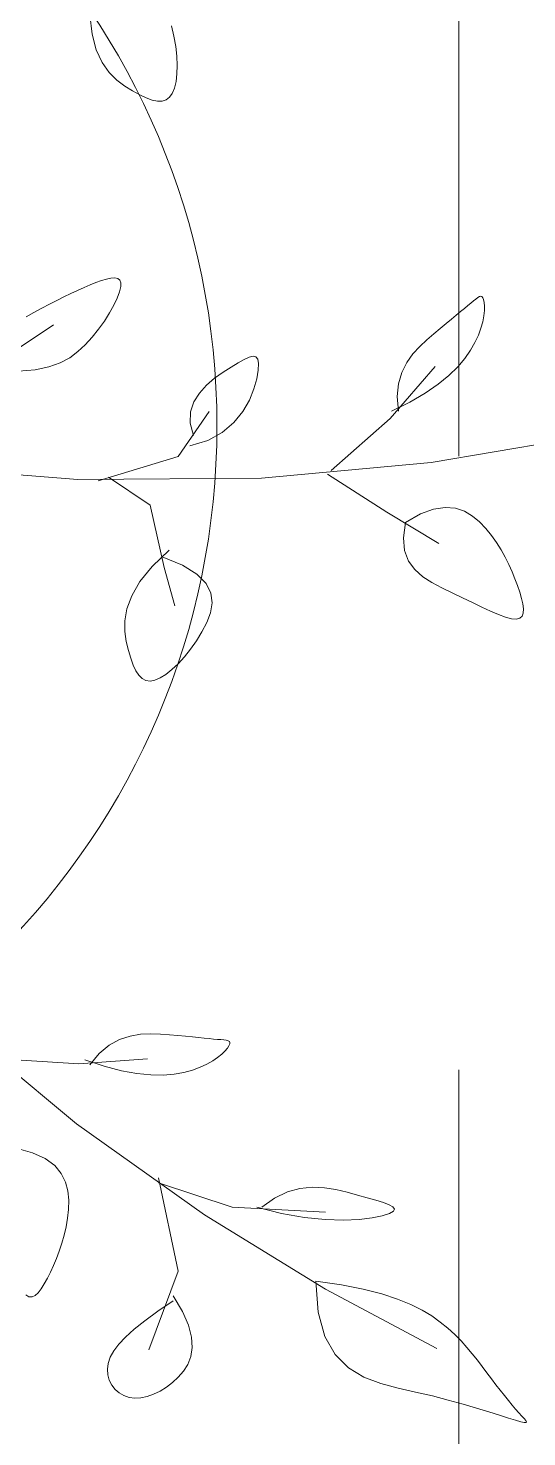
# Model space of a CAD drawing. Header units: centimetres. Extents: x -26724 to 60145, y -23645 to 6771.
# Drawn here: x -14861.1 to -14840.8, y 1948.9 to 2006.3 of the extents above; entities that cross this region are included whole.
import ezdxf

# ---------------------------------------------------------------- set-up
doc = ezdxf.new("R2010")
doc.units = ezdxf.units.CM
for name, pattern in [('AUSGEZOGEN', [0]), ('DALEKOVOD_VN', [5, 2.5, -2.5]), ('PUNKT2_S9', [0.35, 0.15, -0.1, 0, -0.1])]:
    doc.linetypes.add(name, pattern=pattern)
doc.layers.add('3.IZGLED 2', color=7, linetype='Continuous', lineweight=9, true_color=0x4a4a4a)
doc.layers.add('Moebel', color=252, linetype='PUNKT2_S9', lineweight=13)

# ---------------------------------------------------------------- blocks, each defined once
blk = doc.blocks.new('ggggt')
at = {"layer": 'Moebel', "color": 91, "linetype": 'AUSGEZOGEN', "lineweight": 18, "transparency": 33554687}
for p, q in [((1592.857, 2006.872, 13.5), (1592.943, 2006.08, 13.5)), ((1596.277, 2005.997, 13.5), (1596.178, 2006.415, 13.5)), ((1592.943, 2006.08, 13.5), (1593.114, 2005.438, 13.5)), ((1596.348, 2005.585, 13.5), (1596.277, 2005.997, 13.5)), ((1593.114, 2005.438, 13.5), (1593.352, 2004.924, 13.5)), ((1596.391, 2005.186, 13.5), (1596.348, 2005.585, 13.5)), ((1596.408, 2004.809, 13.5), (1596.391, 2005.186, 13.5)), ((1593.352, 2004.924, 13.5), (1593.637, 2004.519, 13.5)), ((1593.637, 2004.519, 13.5), (1593.951, 2004.204, 13.5)), ((1596.361, 2004.149, 13.5), (1596.397, 2004.461, 13.5)), ((1596.397, 2004.461, 13.5), (1596.408, 2004.809, 13.5)), ((1593.951, 2004.204, 13.5), (1594.276, 2003.96, 13.5)), ((1594.276, 2003.96, 13.5), (1594.593, 2003.766, 13.5)), ((1596.211, 2003.666, 13.5), (1596.299, 2003.882, 13.5)), ((1596.299, 2003.882, 13.5), (1596.361, 2004.149, 13.5)), ((1594.593, 2003.766, 13.5), (1594.886, 2003.607, 13.5)), ((1594.886, 2003.607, 13.5), (1595.153, 2003.483, 13.5)), ((1595.153, 2003.483, 13.5), (1595.394, 2003.397, 13.5)), ((1595.394, 2003.397, 13.5), (1595.609, 2003.354, 13.5)), ((1595.609, 2003.354, 13.5), (1595.798, 2003.355, 13.5)), ((1595.798, 2003.355, 13.5), (1595.961, 2003.405, 13.5)), ((1595.961, 2003.405, 13.5), (1596.099, 2003.508, 13.5)), ((1596.099, 2003.508, 13.5), (1596.211, 2003.666, 13.5)), ((1592.618, 1995.761, 13.5), (1592.867, 1995.868, 13.5)), ((1592.867, 1995.868, 13.5), (1593.103, 1995.963, 13.5)), ((1593.103, 1995.963, 13.5), (1593.325, 1996.044, 13.5)), ((1593.325, 1996.044, 13.5), (1593.53, 1996.106, 13.5)), ((1593.53, 1996.106, 13.5), (1593.712, 1996.144, 13.5)), ((1593.712, 1996.144, 13.5), (1593.866, 1996.154, 13.5)), ((1593.866, 1996.154, 13.5), (1593.989, 1996.129, 13.5)), ((1593.989, 1996.129, 13.5), (1594.075, 1996.065, 13.5)), ((1594.075, 1996.065, 13.5), (1594.119, 1995.956, 13.5)), ((1594.119, 1995.956, 13.5), (1594.117, 1995.797, 13.5)), ((1591.51, 1995.23, 13.5), (1591.803, 1995.376, 13.5)), ((1591.803, 1995.376, 13.5), (1592.085, 1995.514, 13.5)), ((1592.085, 1995.514, 13.5), (1592.357, 1995.643, 13.5)), ((1592.357, 1995.643, 13.5), (1592.618, 1995.761, 13.5)), ((1593.969, 1995.329, 13.5), (1593.83, 1995.038, 13.5)), ((1594.066, 1995.586, 13.5), (1593.969, 1995.329, 13.5)), ((1594.117, 1995.797, 13.5), (1594.066, 1995.586, 13.5)), ((1608.467, 1995.216, 13.5), (1608.56, 1995.292, 13.5)), ((1608.56, 1995.292, 13.5), (1608.64, 1995.352, 13.5)), ((1608.64, 1995.352, 13.5), (1608.707, 1995.39, 13.5)), ((1608.707, 1995.39, 13.5), (1608.764, 1995.403, 13.5)), ((1608.764, 1995.403, 13.5), (1608.81, 1995.389, 13.5)), ((1608.81, 1995.389, 13.5), (1608.848, 1995.345, 13.5)), ((1608.848, 1995.345, 13.5), (1608.878, 1995.266, 13.5)), ((1608.878, 1995.266, 13.5), (1608.901, 1995.15, 13.5)), ((1590.261, 1994.562, 13.5), (1590.582, 1994.748, 13.5)), ((1590.582, 1994.748, 13.5), (1590.899, 1994.916, 13.5)), ((1590.899, 1994.916, 13.5), (1591.209, 1995.076, 13.5)), ((1591.209, 1995.076, 13.5), (1591.51, 1995.23, 13.5)), ((1593.654, 1994.723, 13.5), (1593.445, 1994.394, 13.5)), ((1593.83, 1995.038, 13.5), (1593.654, 1994.723, 13.5)), ((1607.765, 1994.633, 13.5), (1607.94, 1994.777, 13.5)), ((1607.94, 1994.777, 13.5), (1608.097, 1994.906, 13.5)), ((1608.097, 1994.906, 13.5), (1608.237, 1995.022, 13.5)), ((1608.237, 1995.022, 13.5), (1608.36, 1995.125, 13.5)), ((1608.36, 1995.125, 13.5), (1608.467, 1995.216, 13.5)), ((1608.91, 1994.817, 13.5), (1608.888, 1994.605, 13.5)), ((1608.901, 1995.15, 13.5), (1608.913, 1995, 13.5)), ((1608.913, 1995, 13.5), (1608.91, 1994.817, 13.5)), ((1586.398, 1990.917, 13.5), (1591.382, 1994.237, 13.5)), ((1593.445, 1994.394, 13.5), (1593.208, 1994.062, 13.5)), ((1607.113, 1994.095, 13.5), (1607.352, 1994.293, 13.5)), ((1607.352, 1994.293, 13.5), (1607.569, 1994.472, 13.5)), ((1607.569, 1994.472, 13.5), (1607.765, 1994.633, 13.5)), ((1608.842, 1994.367, 13.5), (1608.77, 1994.105, 13.5)), ((1608.888, 1994.605, 13.5), (1608.842, 1994.367, 13.5)), ((1592.948, 1993.737, 13.5), (1592.669, 1993.429, 13.5)), ((1593.208, 1994.062, 13.5), (1592.948, 1993.737, 13.5)), ((1606.279, 1993.363, 13.5), (1606.568, 1993.634, 13.5)), ((1606.568, 1993.634, 13.5), (1606.852, 1993.876, 13.5)), ((1606.852, 1993.876, 13.5), (1607.113, 1994.095, 13.5)), ((1608.666, 1993.822, 13.5), (1608.526, 1993.521, 13.5)), ((1608.77, 1994.105, 13.5), (1608.666, 1993.822, 13.5)), ((1592.371, 1993.147, 13.5), (1592.039, 1992.9, 13.5)), ((1592.669, 1993.429, 13.5), (1592.371, 1993.147, 13.5)), ((1605.753, 1992.704, 13.5), (1606.001, 1993.055, 13.5)), ((1606.001, 1993.055, 13.5), (1606.279, 1993.363, 13.5)), ((1608.346, 1993.204, 13.5), (1608.115, 1992.874, 13.5)), ((1608.526, 1993.521, 13.5), (1608.346, 1993.204, 13.5)), ((1590.625, 1992.413, 13.5), (1589.946, 1992.355, 13.5)), ((1591.186, 1992.526, 13.5), (1590.625, 1992.413, 13.5)), ((1591.65, 1992.691, 13.5), (1591.186, 1992.526, 13.5)), ((1592.039, 1992.9, 13.5), (1591.65, 1992.691, 13.5)), ((1598.274, 1992.306, 13.5), (1598.6, 1992.516, 13.5)), ((1598.6, 1992.516, 13.5), (1598.888, 1992.693, 13.5)), ((1598.888, 1992.693, 13.5), (1599.134, 1992.832, 13.5)), ((1599.134, 1992.832, 13.5), (1599.338, 1992.923, 13.5)), ((1599.338, 1992.923, 13.5), (1599.499, 1992.96, 13.5)), ((1599.499, 1992.96, 13.5), (1599.616, 1992.934, 13.5)), ((1599.616, 1992.934, 13.5), (1599.691, 1992.836, 13.5)), ((1599.708, 1992.397, 13.5), (1599.649, 1992.045, 13.5)), ((1599.691, 1992.836, 13.5), (1599.721, 1992.66, 13.5)), ((1599.721, 1992.66, 13.5), (1599.708, 1992.397, 13.5)), ((1605.073, 1990.424, 13.5), (1606.911, 1992.544, 13.5)), ((1605.553, 1992.302, 13.5), (1605.753, 1992.704, 13.5)), ((1607.826, 1992.532, 13.5), (1607.466, 1992.181, 13.5)), ((1608.115, 1992.874, 13.5), (1607.826, 1992.532, 13.5)), ((1597.604, 1991.781, 13.5), (1597.933, 1992.062, 13.5)), ((1597.933, 1992.062, 13.5), (1598.274, 1992.306, 13.5)), ((1599.649, 1992.045, 13.5), (1599.533, 1991.626, 13.5)), ((1605.366, 1991.316, 13.5), (1605.418, 1991.842, 13.5)), ((1605.418, 1991.842, 13.5), (1605.553, 1992.302, 13.5)), ((1607.466, 1992.181, 13.5), (1607.027, 1991.822, 13.5)), ((1597.087, 1991.1, 13.5), (1597.313, 1991.462, 13.5)), ((1597.313, 1991.462, 13.5), (1597.604, 1991.781, 13.5)), ((1599.533, 1991.626, 13.5), (1599.347, 1991.169, 13.5)), ((1605.416, 1990.718, 13.5), (1605.366, 1991.316, 13.5)), ((1606.498, 1991.457, 13.5), (1605.87, 1991.088, 13.5)), ((1607.027, 1991.822, 13.5), (1606.498, 1991.457, 13.5)), ((1596.445, 1988.875, 13.5), (1597.716, 1990.713, 13.5)), ((1596.939, 1990.239, 13.5), (1596.954, 1990.693, 13.5)), ((1596.954, 1990.693, 13.5), (1597.087, 1991.1, 13.5)), ((1599.079, 1990.703, 13.5), (1598.716, 1990.255, 13.5)), ((1599.347, 1991.169, 13.5), (1599.079, 1990.703, 13.5)), ((1605.87, 1991.088, 13.5), (1605.133, 1990.718, 13.5)), ((1597.07, 1989.735, 13.5), (1596.939, 1990.239, 13.5)), ((1598.716, 1990.255, 13.5), (1598.245, 1989.855, 13.5)), ((1602.67, 1988.304, 13.5), (1605.073, 1990.424, 13.5)), ((1597.653, 1989.53, 13.5), (1596.929, 1989.31, 13.5)), ((1598.245, 1989.855, 13.5), (1597.653, 1989.53, 13.5)), ((1606.745, 1988.633, 13.5), (1613.035, 1989.694, 13.5)), ((1584.368, 1988.582, 13.5), (1592.364, 1987.935, 13.5)), ((1593.192, 1987.887, 13.5), (1596.445, 1988.875, 13.5)), ((1599.839, 1988, 13.5), (1606.745, 1988.633, 13.5)), ((1592.364, 1987.935, 13.5), (1599.839, 1988, 13.5)), ((1593.616, 1988.028, 13.5), (1595.315, 1986.895, 13.5)), ((1602.529, 1988.162, 13.5), (1604.935, 1986.604, 13.5)), ((1595.315, 1986.895, 13.5), (1595.883, 1984.348, 13.5)), ((1606.304, 1986.535, 13.5), (1606.838, 1986.733, 13.5)), ((1606.838, 1986.733, 13.5), (1607.311, 1986.804, 13.5)), ((1607.311, 1986.804, 13.5), (1607.729, 1986.768, 13.5)), ((1607.729, 1986.768, 13.5), (1608.097, 1986.644, 13.5)), ((1604.935, 1986.604, 13.5), (1607.058, 1985.329, 13.5)), ((1605.617, 1985.561, 13.5), (1605.703, 1986.19, 13.5)), ((1605.703, 1986.19, 13.5), (1606.304, 1986.535, 13.5)), ((1605.703, 1986.19, 13.5), (1605.703, 1986.19, 13.5)), ((1608.097, 1986.644, 13.5), (1608.423, 1986.452, 13.5)), ((1608.423, 1986.452, 13.5), (1608.712, 1986.211, 13.5)), ((1608.712, 1986.211, 13.5), (1608.969, 1985.94, 13.5)), ((1605.664, 1985.041, 13.5), (1605.617, 1985.561, 13.5)), ((1608.969, 1985.94, 13.5), (1609.2, 1985.657, 13.5)), ((1609.2, 1985.657, 13.5), (1609.407, 1985.366, 13.5)), ((1596.083, 1985.067, 13.5), (1595.393, 1984.401, 13.5)), ((1605.823, 1984.615, 13.5), (1605.664, 1985.041, 13.5)), ((1609.407, 1985.366, 13.5), (1609.593, 1985.071, 13.5)), ((1609.593, 1985.071, 13.5), (1609.758, 1984.774, 13.5)), ((1595.393, 1984.401, 13.5), (1594.895, 1983.78, 13.5)), ((1596.625, 1984.45, 13.5), (1595.801, 1984.784, 13.5)), ((1597.209, 1984.089, 13.5), (1596.625, 1984.45, 13.5)), ((1606.074, 1984.267, 13.5), (1605.823, 1984.615, 13.5)), ((1609.758, 1984.774, 13.5), (1609.905, 1984.477, 13.5)), ((1609.905, 1984.477, 13.5), (1610.036, 1984.183, 13.5)), ((1595.883, 1984.348, 13.5), (1596.308, 1982.791, 13.5)), ((1597.584, 1983.708, 13.5), (1597.209, 1984.089, 13.5)), ((1606.398, 1983.98, 13.5), (1606.074, 1984.267, 13.5)), ((1606.774, 1983.737, 13.5), (1606.398, 1983.98, 13.5)), ((1610.036, 1984.183, 13.5), (1610.152, 1983.896, 13.5)), ((1610.152, 1983.896, 13.5), (1610.256, 1983.616, 13.5)), ((1594.895, 1983.78, 13.5), (1594.561, 1983.205, 13.5)), ((1597.781, 1983.313, 13.5), (1597.584, 1983.708, 13.5)), ((1597.832, 1982.912, 13.5), (1597.781, 1983.313, 13.5)), ((1607.183, 1983.524, 13.5), (1606.774, 1983.737, 13.5)), ((1607.603, 1983.324, 13.5), (1607.183, 1983.524, 13.5)), ((1608.019, 1983.124, 13.5), (1607.603, 1983.324, 13.5)), ((1610.256, 1983.616, 13.5), (1610.347, 1983.349, 13.5)), ((1610.347, 1983.349, 13.5), (1610.421, 1983.097, 13.5)), ((1594.366, 1982.674, 13.5), (1594.281, 1982.186, 13.5)), ((1594.561, 1983.205, 13.5), (1594.366, 1982.674, 13.5)), ((1597.767, 1982.509, 13.5), (1597.832, 1982.912, 13.5)), ((1608.42, 1982.928, 13.5), (1608.019, 1983.124, 13.5)), ((1608.802, 1982.744, 13.5), (1608.42, 1982.928, 13.5)), ((1609.159, 1982.578, 13.5), (1608.802, 1982.744, 13.5)), ((1610.421, 1983.097, 13.5), (1610.474, 1982.868, 13.5)), ((1610.474, 1982.868, 13.5), (1610.498, 1982.667, 13.5)), ((1610.498, 1982.667, 13.5), (1610.49, 1982.499, 13.5)), ((1594.281, 1982.186, 13.5), (1594.281, 1981.741, 13.5)), ((1597.418, 1981.729, 13.5), (1597.619, 1982.113, 13.5)), ((1597.619, 1982.113, 13.5), (1597.767, 1982.509, 13.5)), ((1609.484, 1982.439, 13.5), (1609.159, 1982.578, 13.5)), ((1609.771, 1982.332, 13.5), (1609.484, 1982.439, 13.5)), ((1610.015, 1982.267, 13.5), (1609.771, 1982.332, 13.5)), ((1610.21, 1982.249, 13.5), (1610.015, 1982.267, 13.5)), ((1610.351, 1982.284, 13.5), (1610.21, 1982.249, 13.5)), ((1610.443, 1982.369, 13.5), (1610.351, 1982.284, 13.5)), ((1610.49, 1982.499, 13.5), (1610.443, 1982.369, 13.5)), ((1594.281, 1981.741, 13.5), (1594.338, 1981.338, 13.5)), ((1597.193, 1981.364, 13.5), (1597.418, 1981.729, 13.5)), ((1594.338, 1981.338, 13.5), (1594.425, 1980.977, 13.5)), ((1594.425, 1980.977, 13.5), (1594.52, 1980.658, 13.5)), ((1596.7, 1980.71, 13.5), (1596.951, 1981.022, 13.5)), ((1596.951, 1981.022, 13.5), (1597.193, 1981.364, 13.5)), ((1594.52, 1980.658, 13.5), (1594.621, 1980.381, 13.5)), ((1594.621, 1980.381, 13.5), (1594.731, 1980.15, 13.5)), ((1596.192, 1980.193, 13.5), (1596.445, 1980.432, 13.5)), ((1596.445, 1980.432, 13.5), (1596.7, 1980.71, 13.5)), ((1594.731, 1980.15, 13.5), (1594.851, 1979.967, 13.5)), ((1594.851, 1979.967, 13.5), (1594.986, 1979.835, 13.5)), ((1594.986, 1979.835, 13.5), (1595.137, 1979.755, 13.5)), ((1595.498, 1979.762, 13.5), (1595.713, 1979.853, 13.5)), ((1595.713, 1979.853, 13.5), (1595.946, 1979.998, 13.5)), ((1595.946, 1979.998, 13.5), (1596.192, 1980.193, 13.5)), ((1595.137, 1979.755, 13.5), (1595.307, 1979.73, 13.5)), ((1595.307, 1979.73, 13.5), (1595.498, 1979.762, 13.5)), ((1586.986, 1966.12, 13.5), (1592.317, 1961.684, 13.5)), ((1593.239, 1964.556, 13.5), (1593.647, 1964.891, 13.5)), ((1593.647, 1964.891, 13.5), (1594.068, 1965.121, 13.5)), ((1594.068, 1965.121, 13.5), (1594.494, 1965.264, 13.5)), ((1594.494, 1965.264, 13.5), (1594.918, 1965.337, 13.5)), ((1594.918, 1965.337, 13.5), (1595.332, 1965.358, 13.5)), ((1595.332, 1965.358, 13.5), (1595.729, 1965.345, 13.5)), ((1595.729, 1965.345, 13.5), (1596.1, 1965.316, 13.5)), ((1596.1, 1965.316, 13.5), (1596.44, 1965.286, 13.5)), ((1596.44, 1965.286, 13.5), (1596.749, 1965.257, 13.5)), ((1596.749, 1965.257, 13.5), (1597.028, 1965.23, 13.5)), ((1597.028, 1965.23, 13.5), (1597.28, 1965.205, 13.5)), ((1597.28, 1965.205, 13.5), (1597.507, 1965.183, 13.5)), ((1597.507, 1965.183, 13.5), (1597.709, 1965.163, 13.5)), ((1597.709, 1965.163, 13.5), (1597.889, 1965.146, 13.5)), ((1597.889, 1965.146, 13.5), (1598.049, 1965.132, 13.5)), ((1598.049, 1965.132, 13.5), (1598.189, 1965.121, 13.5)), ((1598.189, 1965.121, 13.5), (1598.309, 1965.109, 13.5)), ((1598.309, 1965.109, 13.5), (1598.407, 1965.095, 13.5)), ((1598.407, 1965.095, 13.5), (1598.482, 1965.074, 13.5)), ((1598.515, 1964.865, 13.5), (1598.45, 1964.768, 13.5)), ((1598.482, 1965.074, 13.5), (1598.532, 1965.044, 13.5)), ((1598.55, 1964.943, 13.5), (1598.515, 1964.865, 13.5)), ((1598.532, 1965.044, 13.5), (1598.555, 1965.001, 13.5)), ((1598.555, 1965.001, 13.5), (1598.55, 1964.943, 13.5)), ((1589.203, 1964.332, 13.5), (1592.401, 1964.132, 13.5)), ((1592.401, 1964.132, 13.5), (1595.2, 1964.332, 13.5)), ((1593.435, 1964.039, 13.5), (1592.651, 1964.298, 13.5)), ((1592.851, 1964.098, 13.5), (1593.239, 1964.556, 13.5)), ((1598.055, 1964.392, 13.5), (1597.855, 1964.255, 13.5)), ((1598.22, 1964.526, 13.5), (1598.055, 1964.392, 13.5)), ((1598.352, 1964.653, 13.5), (1598.22, 1964.526, 13.5)), ((1598.45, 1964.768, 13.5), (1598.352, 1964.653, 13.5)), ((1594.14, 1963.855, 13.5), (1593.435, 1964.039, 13.5)), ((1594.771, 1963.739, 13.5), (1594.14, 1963.855, 13.5)), ((1595.336, 1963.683, 13.5), (1594.771, 1963.739, 13.5)), ((1596.285, 1963.714, 13.5), (1595.838, 1963.677, 13.5)), ((1596.681, 1963.784, 13.5), (1596.285, 1963.714, 13.5)), ((1597.033, 1963.881, 13.5), (1596.681, 1963.784, 13.5)), ((1597.344, 1963.995, 13.5), (1597.033, 1963.881, 13.5)), ((1597.618, 1964.122, 13.5), (1597.344, 1963.995, 13.5)), ((1597.855, 1964.255, 13.5), (1597.618, 1964.122, 13.5)), ((1595.838, 1963.677, 13.5), (1595.336, 1963.683, 13.5)), ((1592.317, 1961.684, 13.5), (1597.514, 1957.986, 13.5)), ((1589.853, 1960.694, 13.5), (1590.521, 1960.512, 13.5)), ((1590.521, 1960.512, 13.5), (1591.039, 1960.275, 13.5)), ((1591.039, 1960.275, 13.5), (1591.424, 1959.99, 13.5)), ((1591.424, 1959.99, 13.5), (1591.694, 1959.669, 13.5)), ((1591.694, 1959.669, 13.5), (1591.867, 1959.321, 13.5)), ((1591.867, 1959.321, 13.5), (1591.961, 1958.955, 13.5)), ((1595.65, 1959.492, 13.5), (1596.45, 1955.687, 13.5)), ((1595.65, 1959.292, 13.5), (1598.649, 1958.291, 13.5)), ((1591.961, 1958.955, 13.5), (1591.995, 1958.58, 13.5)), ((1591.995, 1958.58, 13.5), (1591.985, 1958.207, 13.5)), ((1599.848, 1958.291, 13.5), (1600.372, 1958.669, 13.5)), ((1600.372, 1958.669, 13.5), (1600.893, 1958.918, 13.5)), ((1600.893, 1958.918, 13.5), (1601.406, 1959.056, 13.5)), ((1601.406, 1959.056, 13.5), (1601.91, 1959.104, 13.5)), ((1601.91, 1959.104, 13.5), (1602.399, 1959.082, 13.5)), ((1602.399, 1959.082, 13.5), (1602.87, 1959.009, 13.5)), ((1602.87, 1959.009, 13.5), (1603.32, 1958.905, 13.5)), ((1603.32, 1958.905, 13.5), (1603.746, 1958.791, 13.5)), ((1603.746, 1958.791, 13.5), (1604.142, 1958.683, 13.5)), ((1604.142, 1958.683, 13.5), (1604.497, 1958.582, 13.5)), ((1604.497, 1958.582, 13.5), (1604.799, 1958.488, 13.5)), ((1591.985, 1958.207, 13.5), (1591.948, 1957.844, 13.5)), ((1597.514, 1957.986, 13.5), (1602.444, 1954.959, 13.5)), ((1598.649, 1958.291, 13.5), (1602.447, 1958.09, 13.5)), ((1600.659, 1958.04, 13.5), (1599.648, 1958.291, 13.5)), ((1601.588, 1957.878, 13.5), (1600.659, 1958.04, 13.5)), ((1605.046, 1958.04, 13.5), (1604.756, 1957.946, 13.5)), ((1604.799, 1958.488, 13.5), (1605.033, 1958.397, 13.5)), ((1605.033, 1958.397, 13.5), (1605.188, 1958.309, 13.5)), ((1605.207, 1958.132, 13.5), (1605.046, 1958.04, 13.5)), ((1605.188, 1958.309, 13.5), (1605.25, 1958.221, 13.5)), ((1605.25, 1958.221, 13.5), (1605.207, 1958.132, 13.5)), ((1591.889, 1957.491, 13.5), (1591.812, 1957.151, 13.5)), ((1591.948, 1957.844, 13.5), (1591.889, 1957.491, 13.5)), ((1602.428, 1957.793, 13.5), (1601.588, 1957.878, 13.5)), ((1603.171, 1957.771, 13.5), (1602.428, 1957.793, 13.5)), ((1603.812, 1957.798, 13.5), (1603.171, 1957.771, 13.5)), ((1604.343, 1957.861, 13.5), (1603.812, 1957.798, 13.5)), ((1604.756, 1957.946, 13.5), (1604.343, 1957.861, 13.5)), ((1591.719, 1956.824, 13.5), (1591.613, 1956.51, 13.5)), ((1591.812, 1957.151, 13.5), (1591.719, 1956.824, 13.5)), ((1591.613, 1956.51, 13.5), (1591.498, 1956.21, 13.5)), ((1591.377, 1955.925, 13.5), (1591.252, 1955.654, 13.5)), ((1591.498, 1956.21, 13.5), (1591.377, 1955.925, 13.5)), ((1596.45, 1955.687, 13.5), (1595.25, 1952.483, 13.5)), ((1591.002, 1955.17, 13.5), (1590.877, 1954.971, 13.5)), ((1591.127, 1955.4, 13.5), (1591.002, 1955.17, 13.5)), ((1591.252, 1955.654, 13.5), (1591.127, 1955.4, 13.5)), ((1602.047, 1955.287, 13.5), (1603.09, 1955.128, 13.5)), ((1602.145, 1954.017, 13.5), (1602.047, 1955.287, 13.5)), ((1602.047, 1955.287, 13.5), (1602.047, 1955.287, 13.5)), ((1603.09, 1955.128, 13.5), (1603.981, 1954.951, 13.5)), ((1590.378, 1954.645, 13.5), (1590.253, 1954.72, 13.5)), ((1590.502, 1954.64, 13.5), (1590.378, 1954.645, 13.5)), ((1590.627, 1954.698, 13.5), (1590.502, 1954.64, 13.5)), ((1590.752, 1954.811, 13.5), (1590.627, 1954.698, 13.5)), ((1590.877, 1954.971, 13.5), (1590.752, 1954.811, 13.5)), ((1596.25, 1954.686, 13.5), (1596.627, 1954.051, 13.5)), ((1602.444, 1954.959, 13.5), (1606.972, 1952.534, 13.5)), ((1603.981, 1954.951, 13.5), (1604.739, 1954.759, 13.5)), ((1604.739, 1954.759, 13.5), (1605.379, 1954.553, 13.5)), ((1605.379, 1954.553, 13.5), (1605.919, 1954.334, 13.5)), ((1595.098, 1953.672, 13.5), (1595.626, 1954.058, 13.5)), ((1595.626, 1954.058, 13.5), (1596.25, 1954.486, 13.5)), ((1596.627, 1954.051, 13.5), (1596.871, 1953.494, 13.5)), ((1602.42, 1953.034, 13.5), (1602.145, 1954.017, 13.5)), ((1605.919, 1954.334, 13.5), (1606.376, 1954.104, 13.5)), ((1606.376, 1954.104, 13.5), (1606.768, 1953.865, 13.5)), ((1594.661, 1953.322, 13.5), (1595.098, 1953.672, 13.5)), ((1596.871, 1953.494, 13.5), (1596.998, 1953.006, 13.5)), ((1606.768, 1953.865, 13.5), (1607.111, 1953.618, 13.5)), ((1607.111, 1953.618, 13.5), (1607.421, 1953.365, 13.5)), ((1594.031, 1952.71, 13.5), (1594.307, 1953.003, 13.5)), ((1594.307, 1953.003, 13.5), (1594.661, 1953.322, 13.5)), ((1596.998, 1953.006, 13.5), (1597.024, 1952.581, 13.5)), ((1602.841, 1952.294, 13.5), (1602.42, 1953.034, 13.5)), ((1607.421, 1953.365, 13.5), (1607.703, 1953.107, 13.5)), ((1607.703, 1953.107, 13.5), (1607.961, 1952.846, 13.5)), ((1607.961, 1952.846, 13.5), (1608.198, 1952.584, 13.5)), ((1593.684, 1952.18, 13.5), (1593.825, 1952.437, 13.5)), ((1593.825, 1952.437, 13.5), (1594.031, 1952.71, 13.5)), ((1597.024, 1952.581, 13.5), (1596.966, 1952.212, 13.5)), ((1603.38, 1951.755, 13.5), (1602.841, 1952.294, 13.5)), ((1608.198, 1952.584, 13.5), (1608.418, 1952.321, 13.5)), ((1608.418, 1952.321, 13.5), (1608.625, 1952.06, 13.5)), ((1593.57, 1951.692, 13.5), (1593.601, 1951.933, 13.5)), ((1593.586, 1951.461, 13.5), (1593.57, 1951.692, 13.5)), ((1593.601, 1951.933, 13.5), (1593.684, 1952.18, 13.5)), ((1596.84, 1951.891, 13.5), (1596.662, 1951.611, 13.5)), ((1596.966, 1952.212, 13.5), (1596.84, 1951.891, 13.5)), ((1604.006, 1951.376, 13.5), (1603.38, 1951.755, 13.5)), ((1608.625, 1952.06, 13.5), (1608.821, 1951.802, 13.5)), ((1608.821, 1951.802, 13.5), (1609.01, 1951.549, 13.5)), ((1593.646, 1951.244, 13.5), (1593.586, 1951.461, 13.5)), ((1593.745, 1951.046, 13.5), (1593.646, 1951.244, 13.5)), ((1596.216, 1951.147, 13.5), (1595.969, 1950.958, 13.5)), ((1596.45, 1951.365, 13.5), (1596.216, 1951.147, 13.5)), ((1596.662, 1951.611, 13.5), (1596.45, 1951.365, 13.5)), ((1604.689, 1951.112, 13.5), (1604.006, 1951.376, 13.5)), ((1605.401, 1950.923, 13.5), (1604.689, 1951.112, 13.5)), ((1609.01, 1951.549, 13.5), (1609.196, 1951.302, 13.5)), ((1609.196, 1951.302, 13.5), (1609.377, 1951.063, 13.5)), ((1593.879, 1950.873, 13.5), (1593.745, 1951.046, 13.5)), ((1594.044, 1950.729, 13.5), (1593.879, 1950.873, 13.5)), ((1594.236, 1950.619, 13.5), (1594.044, 1950.729, 13.5)), ((1594.451, 1950.548, 13.5), (1594.236, 1950.619, 13.5)), ((1594.684, 1950.519, 13.5), (1594.451, 1950.548, 13.5)), ((1594.932, 1950.532, 13.5), (1594.684, 1950.519, 13.5)), ((1595.189, 1950.585, 13.5), (1594.932, 1950.532, 13.5)), ((1595.45, 1950.675, 13.5), (1595.189, 1950.585, 13.5)), ((1595.712, 1950.8, 13.5), (1595.45, 1950.675, 13.5)), ((1595.969, 1950.958, 13.5), (1595.712, 1950.8, 13.5)), ((1606.112, 1950.765, 13.5), (1605.401, 1950.923, 13.5)), ((1606.795, 1950.604, 13.5), (1606.112, 1950.765, 13.5)), ((1607.44, 1950.437, 13.5), (1606.795, 1950.604, 13.5)), ((1609.377, 1951.063, 13.5), (1609.553, 1950.835, 13.5)), ((1609.553, 1950.835, 13.5), (1609.722, 1950.619, 13.5)), ((1609.722, 1950.619, 13.5), (1609.884, 1950.416, 13.5)), ((1608.042, 1950.27, 13.5), (1607.44, 1950.437, 13.5)), ((1608.594, 1950.108, 13.5), (1608.042, 1950.27, 13.5)), ((1609.089, 1949.956, 13.5), (1608.594, 1950.108, 13.5)), ((1609.523, 1949.819, 13.5), (1609.089, 1949.956, 13.5)), ((1609.884, 1950.416, 13.5), (1610.036, 1950.23, 13.5)), ((1610.036, 1950.23, 13.5), (1610.179, 1950.062, 13.5)), ((1610.179, 1950.062, 13.5), (1610.31, 1949.914, 13.5)), ((1609.887, 1949.703, 13.5), (1609.523, 1949.819, 13.5)), ((1610.176, 1949.613, 13.5), (1609.887, 1949.703, 13.5)), ((1610.387, 1949.554, 13.5), (1610.176, 1949.613, 13.5)), ((1610.31, 1949.914, 13.5), (1610.427, 1949.787, 13.5)), ((1610.525, 1949.524, 13.5), (1610.387, 1949.554, 13.5)), ((1610.427, 1949.787, 13.5), (1610.523, 1949.684, 13.5)), ((1610.523, 1949.684, 13.5), (1610.59, 1949.604, 13.5)), ((1610.599, 1949.523, 13.5), (1610.525, 1949.524, 13.5)), ((1610.59, 1949.604, 13.5), (1610.618, 1949.551, 13.5)), ((1610.618, 1949.551, 13.5), (1610.599, 1949.523, 13.5))]:
    blk.add_line(p, q, dxfattribs=at)
blk.add_circle((1567.746, 1990.122, 13.5), 30.281, dxfattribs=at)

msp = doc.modelspace()

# ---------------------------------------------------------------- linework, layer by layer
at = {"layer": '3.IZGLED 2', "linetype": 'DALEKOVOD_VN', "ltscale": 10}
msp.add_line((-14843.599, 2213.889, 13.5), (-14843.599, 1643.889, 13.5), dxfattribs=at)
at = {"layer": '3.IZGLED 2', "transparency": 33554687}
msp.add_circle((-14883.589, 1990.122, 13.5), 75, dxfattribs=at)

# ---------------------------------------------------------------- block references
at = {"layer": '3.IZGLED 2'}
msp.add_blockref('ggggt', (-16451.473, 0), dxfattribs=at)

doc.saveas('drawing.dxf')
